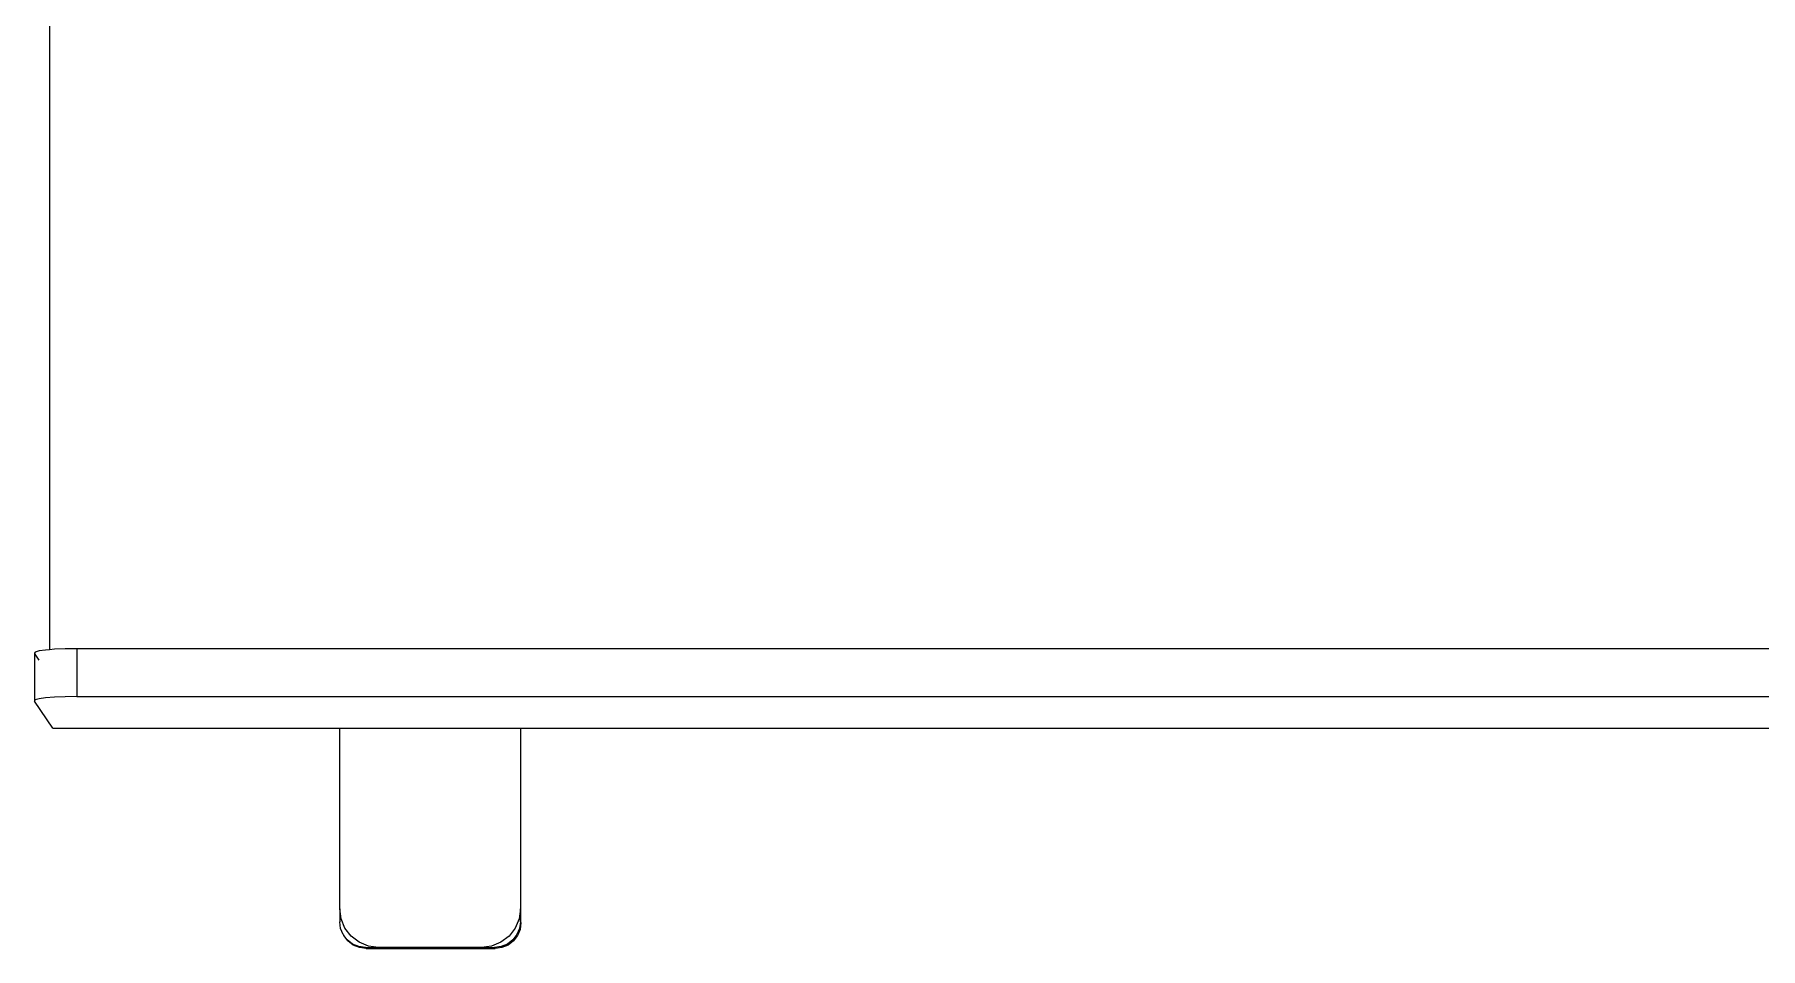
# Model space of a CAD drawing. Header units: metres. Extents: x -4.2 to 4.2, y -5.7 to 5.7.
# Drawn here: x -1.529 to -1.013, y 2.201 to 2.474 of the extents above; entities that cross this region are included whole.
import ezdxf

# ---------------------------------------------------------------- set-up
doc = ezdxf.new("R2010")
doc.units = ezdxf.units.M

msp = doc.modelspace()

# ---------------------------------------------------------------- linework, layer by layer
for p, q in [((-1.5242, 2.83867), (-1.5242, 2.28986)), ((-1.52846, 2.28916), (-1.52869, 2.28881)), ((-1.52869, 2.28881), (-1.52869, 2.27451)), ((-1.52733, 2.28948), (-1.52846, 2.28916)), ((-1.52733, 2.28677), (-1.52846, 2.28847)), ((-1.52537, 2.28976), (-1.52733, 2.28948)), ((-1.5242, 2.28986), (-1.52537, 2.28976)), ((-1.52272, 2.28998), (-1.5242, 2.28986)), ((-1.51955, 2.29011), (-1.52272, 2.28998)), ((-1.51609, 2.29016), (-1.51955, 2.29011)), ((-0.43076, 2.29016), (-1.51609, 2.29016)), ((-1.51609, 2.29016), (-1.51609, 2.27586)), ((-1.52733, 2.27518), (-1.52846, 2.27486)), ((-1.52537, 2.27546), (-1.52733, 2.27518)), ((-1.52272, 2.27568), (-1.52537, 2.27546)), ((-1.51955, 2.27581), (-1.52272, 2.27568)), ((-1.51609, 2.27586), (-1.51955, 2.27581)), ((-1.51609, 2.27586), (-0.43076, 2.27586)), ((-1.52846, 2.27486), (-1.52869, 2.27451)), ((-1.52324, 2.26641), (-1.52869, 2.27451)), ((-1.52324, 2.26641), (-1.43746, 2.26641)), ((-1.43746, 2.21242), (-1.43746, 2.26641)), ((-1.43746, 2.26641), (-1.38347, 2.26641)), ((-1.38347, 2.26641), (-1.38347, 2.21242)), ((-1.38347, 2.26641), (-1.38329, 2.26641)), ((-1.38329, 2.21212), (-1.38329, 2.26641)), ((-1.38329, 2.26641), (-0.49608, 2.26641)), ((-1.43707, 2.20943), (-1.43746, 2.21242)), ((-1.43746, 2.21242), (-1.43746, 2.20856)), ((-1.4372, 2.20657), (-1.43746, 2.20856)), ((-1.43591, 2.20664), (-1.43707, 2.20943)), ((-1.38387, 2.20943), (-1.38502, 2.20664)), ((-1.38347, 2.21242), (-1.38387, 2.20943)), ((-1.38347, 2.20856), (-1.38374, 2.20657)), ((-1.38329, 2.20827), (-1.38355, 2.20627)), ((-1.38329, 2.21212), (-1.38347, 2.21242)), ((-1.38347, 2.21071), (-1.38347, 2.21242)), ((-1.38347, 2.21071), (-1.38329, 2.21212)), ((-1.38347, 2.20856), (-1.38347, 2.21071)), ((-1.38347, 2.20856), (-1.38329, 2.20827)), ((-1.38329, 2.20827), (-1.38329, 2.21212)), ((-1.43643, 2.20471), (-1.4372, 2.20657)), ((-1.43643, 2.20471), (-1.43628, 2.20451)), ((-1.43624, 2.20441), (-1.43628, 2.20451)), ((-1.4352, 2.20311), (-1.43624, 2.20441)), ((-1.43407, 2.20424), (-1.43591, 2.20664)), ((-1.43361, 2.20189), (-1.4352, 2.20311)), ((-1.43501, 2.20281), (-1.4352, 2.20311)), ((-1.43168, 2.2024), (-1.43407, 2.20424)), ((-1.38686, 2.20424), (-1.38926, 2.2024)), ((-1.38573, 2.20311), (-1.38733, 2.20189)), ((-1.38502, 2.20664), (-1.38686, 2.20424)), ((-1.38451, 2.20471), (-1.38573, 2.20311)), ((-1.38432, 2.20441), (-1.38555, 2.20281)), ((-1.38374, 2.20657), (-1.38451, 2.20471)), ((-1.38355, 2.20627), (-1.38432, 2.20441)), ((-1.43341, 2.20159), (-1.43501, 2.20281)), ((-1.43175, 2.20111), (-1.43361, 2.20189)), ((-1.43155, 2.20082), (-1.43341, 2.20159)), ((-1.42975, 2.20085), (-1.43175, 2.20111)), ((-1.42889, 2.20125), (-1.43168, 2.2024)), ((-1.42956, 2.20056), (-1.43155, 2.20082)), ((-1.42975, 2.20085), (-1.42956, 2.20056)), ((-1.42975, 2.20085), (-1.42589, 2.20085)), ((-1.42956, 2.20056), (-1.4257, 2.20056)), ((-1.42589, 2.20085), (-1.42889, 2.20125)), ((-1.39504, 2.20085), (-1.42589, 2.20085)), ((-1.42589, 2.20085), (-1.4257, 2.20056)), ((-1.4257, 2.20056), (-1.39486, 2.20056)), ((-1.39205, 2.20125), (-1.39504, 2.20085)), ((-1.39504, 2.20085), (-1.39486, 2.20056)), ((-1.39504, 2.20085), (-1.39119, 2.20085)), ((-1.39486, 2.20056), (-1.391, 2.20056)), ((-1.38926, 2.2024), (-1.39205, 2.20125)), ((-1.38919, 2.20111), (-1.39119, 2.20085)), ((-1.39119, 2.20085), (-1.391, 2.20056)), ((-1.389, 2.20082), (-1.391, 2.20056)), ((-1.38733, 2.20189), (-1.38919, 2.20111)), ((-1.38714, 2.20159), (-1.389, 2.20082)), ((-1.38555, 2.20281), (-1.38714, 2.20159))]:
    msp.add_line(p, q)

doc.saveas('drawing.dxf')
